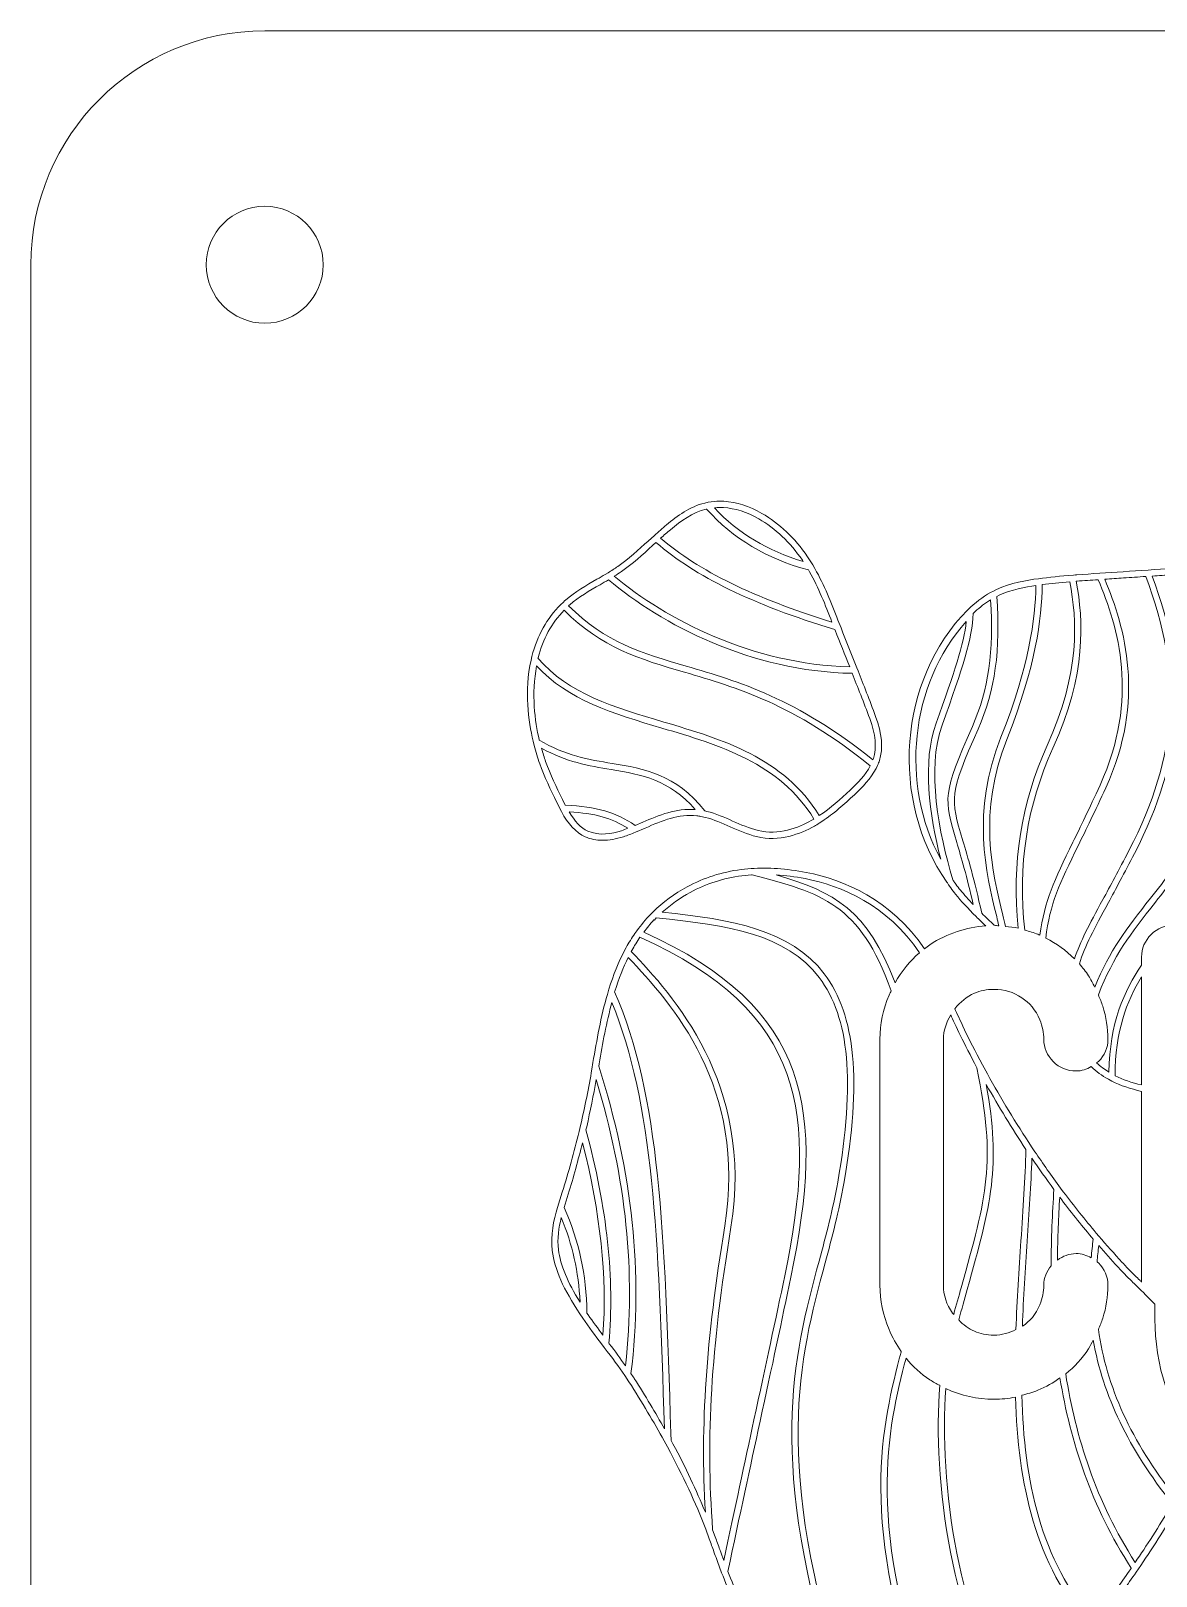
# Model space of a CAD drawing. Header units: inches. Extents: x -30 to 40, y -40 to 30.
# Drawn here: x -30 to 3.68, y -16.26 to 30 of the extents above; entities that cross this region are included whole.
import ezdxf

# ---------------------------------------------------------------- set-up
doc = ezdxf.new("R2010")
doc.units = ezdxf.units.IN
doc.header["$MEASUREMENT"] = 0
doc.layers.add('Top', color=7, linetype='Continuous')

# ---------------------------------------------------------------- blocks, each defined once
blk = doc.blocks.new('block 35')
at = {"layer": 'Top', "lineweight": 0}
blk.add_open_spline([(-30, -33), (-30, -36.866), (-26.866, -40), (-23, -40), (-23, -40), (32.999, -40), (32.999, -40), (36.866, -40), (40, -36.866), (40, -33), (40, -33), (40, 23), (40, 23), (40, 26.866), (36.866, 30), (32.999, 30), (32.999, 30), (-23, 30), (-23, 30), (-26.866, 30), (-30, 26.866), (-30, 23), (-30, 23), (-30, -33), (-30, -33)], degree=3, knots=[0, 0, 0, 0, 1, 1, 1, 2, 2, 2, 3, 3, 3, 4, 4, 4, 5, 5, 5, 6, 6, 6, 7, 7, 7, 8, 8, 8, 8], dxfattribs=at)
blk = doc.blocks.new('block 38')
at = {"layer": 'Top', "lineweight": 0}
blk.add_open_spline([(-21.25, 23), (-21.25, 22.034), (-22.033, 21.25), (-23, 21.25), (-23.967, 21.25), (-24.75, 22.034), (-24.75, 23), (-24.75, 23.966), (-23.967, 24.75), (-23, 24.75), (-22.033, 24.75), (-21.25, 23.966), (-21.25, 23)], degree=3, knots=[0, 0, 0, 0, 1, 1, 1, 2, 2, 2, 3, 3, 3, 4, 4, 4, 4], dxfattribs=at)
blk = doc.blocks.new('block 40')
at = {"layer": 'Top', "lineweight": 0}
for points, knots in [([(-14.123, 6.634), (-13.924, 6.251), (-13.689, 6.003), (-13.406, 5.875), (-13.253, 5.805), (-13.078, 5.771), (-12.889, 5.771), (-12.696, 5.771), (-12.486, 5.806), (-12.266, 5.878), (-12.147, 5.918), (-12.027, 5.964), (-11.909, 6.012), (-11.909, 6.012), (-11.615, 6.137), (-11.615, 6.137), (-11.102, 6.359), (-10.62, 6.567), (-10.069, 6.503), (-10.029, 6.499), (-9.989, 6.493), (-9.953, 6.486), (-9.953, 6.486), (-9.809, 6.454), (-9.809, 6.454), (-9.558, 6.391), (-9.312, 6.282), (-9.074, 6.177), (-8.82, 6.064), (-8.558, 5.948), (-8.28, 5.881), (-7.6, 5.715), (-6.966, 5.962), (-6.551, 6.196), (-6.502, 6.223), (-6.454, 6.253), (-6.405, 6.283), (-6.405, 6.283), (-6.327, 6.334), (-6.327, 6.334), (-5.972, 6.567), (-5.649, 6.857), (-5.354, 7.135), (-5.111, 7.364), (-4.862, 7.614), (-4.703, 7.921), (-4.703, 7.921), (-4.658, 8.012), (-4.658, 8.012), (-4.638, 8.06), (-4.619, 8.109), (-4.602, 8.16), (-4.488, 8.531), (-4.526, 8.963), (-4.717, 9.48), (-4.892, 9.954), (-5.087, 10.444), (-5.243, 10.839), (-5.243, 10.839), (-5.28, 10.933), (-5.28, 10.933), (-5.439, 11.331), (-5.597, 11.728), (-5.753, 12.126), (-5.753, 12.126), (-5.844, 12.357), (-5.844, 12.357), (-6.044, 12.875), (-6.252, 13.411), (-6.534, 13.903), (-6.534, 13.903), (-6.599, 14.019), (-6.599, 14.019), (-6.649, 14.1), (-6.7, 14.181), (-6.754, 14.259), (-7.139, 14.823), (-7.599, 15.26), (-8.119, 15.556), (-8.5, 15.774), (-8.885, 15.896), (-9.257, 15.918), (-9.295, 15.921), (-9.333, 15.922), (-9.371, 15.922), (-9.373, 15.923), (-9.376, 15.923), (-9.378, 15.923), (-9.496, 15.923), (-9.611, 15.912), (-9.725, 15.891), (-9.725, 15.891), (-9.832, 15.867), (-9.832, 15.867), (-10.279, 15.756), (-10.647, 15.488), (-10.978, 15.214), (-11.101, 15.112), (-11.221, 15.007), (-11.34, 14.899), (-11.34, 14.899), (-11.524, 14.73), (-11.524, 14.73), (-11.812, 14.467), (-12.11, 14.194), (-12.434, 13.969), (-12.528, 13.903), (-12.626, 13.842), (-12.724, 13.782), (-12.724, 13.782), (-12.808, 13.731), (-12.808, 13.731), (-12.891, 13.682), (-12.975, 13.633), (-13.06, 13.584), (-13.379, 13.4), (-13.709, 13.21), (-13.998, 12.962), (-14.023, 12.939), (-14.047, 12.917), (-14.072, 12.894), (-14.072, 12.894), (-14.14, 12.829), (-14.14, 12.829), (-14.556, 12.423), (-14.845, 11.901), (-15.004, 11.277), (-15.004, 11.277), (-15.03, 11.164), (-15.03, 11.164), (-15.235, 10.239), (-15.111, 9.336), (-14.97, 8.741), (-14.97, 8.741), (-14.938, 8.609), (-14.938, 8.609), (-14.938, 8.609), (-14.937, 8.608), (-14.937, 8.608), (-14.889, 8.421), (-14.834, 8.238), (-14.771, 8.063), (-14.631, 7.67), (-14.442, 7.281), (-14.258, 6.906), (-14.258, 6.906), (-14.123, 6.634), (-14.123, 6.634)], [0, 0, 0, 0, 1, 1, 1, 2, 2, 2, 3, 3, 3, 4, 4, 4, 5, 5, 5, 6, 6, 6, 7, 7, 7, 8, 8, 8, 9, 9, 9, 10, 10, 10, 11, 11, 11, 12, 12, 12, 13, 13, 13, 14, 14, 14, 15, 15, 15, 16, 16, 16, 17, 17, 17, 18, 18, 18, 19, 19, 19, 20, 20, 20, 21, 21, 21, 22, 22, 22, 23, 23, 23, 24, 24, 24, 25, 25, 25, 26, 26, 26, 27, 27, 27, 28, 28, 28, 29, 29, 29, 30, 30, 30, 31, 31, 31, 32, 32, 32, 33, 33, 33, 34, 34, 34, 35, 35, 35, 36, 36, 36, 37, 37, 37, 38, 38, 38, 39, 39, 39, 40, 40, 40, 41, 41, 41, 42, 42, 42, 43, 43, 43, 44, 44, 44, 45, 45, 45, 46, 46, 46, 47, 47, 47, 48, 48, 48, 49, 49, 49, 49]), ([(-9.269, 15.731), (-8.924, 15.71), (-8.569, 15.596), (-8.212, 15.393), (-7.717, 15.111), (-7.279, 14.693), (-6.909, 14.152), (-6.9, 14.14), (-6.893, 14.128), (-6.885, 14.116), (-7.943, 14.429), (-8.835, 14.966), (-9.54, 15.72), (-9.486, 15.725), (-9.434, 15.734), (-9.379, 15.734), (-9.344, 15.739), (-9.307, 15.733), (-9.269, 15.731)], [0, 0, 0, 0, 1, 1, 1, 2, 2, 2, 3, 3, 3, 4, 4, 4, 5, 5, 5, 6, 6, 6, 6]), ([(-10.859, 15.069), (-10.545, 15.329), (-10.198, 15.583), (-9.789, 15.684), (-9.789, 15.684), (-9.775, 15.687), (-9.775, 15.687), (-8.986, 14.802), (-7.962, 14.189), (-6.729, 13.866), (-6.729, 13.866), (-6.697, 13.81), (-6.697, 13.81), (-6.425, 13.334), (-6.221, 12.81), (-6.025, 12.303), (-8.378, 13.033), (-10.016, 13.835), (-11.151, 14.814), (-11.054, 14.901), (-10.959, 14.987), (-10.859, 15.069)], [0, 0, 0, 0, 1, 1, 1, 2, 2, 2, 3, 3, 3, 4, 4, 4, 5, 5, 5, 6, 6, 6, 7, 7, 7, 7]), ([(-12.326, 13.814), (-11.992, 14.046), (-11.689, 14.324), (-11.397, 14.592), (-11.397, 14.592), (-11.292, 14.688), (-11.292, 14.688), (-10.113, 13.663), (-8.408, 12.831), (-5.936, 12.077), (-5.936, 12.077), (-5.928, 12.058), (-5.928, 12.058), (-5.785, 11.692), (-5.64, 11.328), (-5.494, 10.963), (-8.396, 11.035), (-11.006, 12.386), (-12.54, 13.677), (-12.468, 13.722), (-12.396, 13.766), (-12.326, 13.814)], [0, 0, 0, 0, 1, 1, 1, 2, 2, 2, 3, 3, 3, 4, 4, 4, 5, 5, 5, 6, 6, 6, 7, 7, 7, 7]), ([(-12.965, 13.421), (-12.88, 13.47), (-12.796, 13.519), (-12.711, 13.57), (-12.711, 13.57), (-12.709, 13.571), (-12.709, 13.571), (-11.144, 12.235), (-8.43, 10.819), (-5.418, 10.77), (-5.418, 10.77), (-5.418, 10.77), (-5.418, 10.77), (-5.262, 10.376), (-5.067, 9.886), (-4.894, 9.415), (-4.717, 8.938), (-4.681, 8.546), (-4.782, 8.216), (-4.786, 8.202), (-4.792, 8.19), (-4.797, 8.176), (-7.075, 10.012), (-8.833, 10.53), (-10.384, 10.983), (-11.692, 11.365), (-12.825, 11.7), (-13.906, 12.791), (-13.895, 12.801), (-13.885, 12.81), (-13.874, 12.82), (-13.6, 13.055), (-13.277, 13.242), (-12.965, 13.421)], [0, 0, 0, 0, 1, 1, 1, 2, 2, 2, 3, 3, 3, 4, 4, 4, 5, 5, 5, 6, 6, 6, 7, 7, 7, 8, 8, 8, 9, 9, 9, 10, 10, 10, 11, 11, 11, 11]), ([(-14.038, 12.656), (-12.923, 11.533), (-11.768, 11.191), (-10.437, 10.802), (-8.893, 10.352), (-7.144, 9.838), (-4.876, 7.999), (-5.021, 7.722), (-5.255, 7.488), (-5.483, 7.272), (-5.765, 7.007), (-6.072, 6.733), (-6.404, 6.511), (-7.478, 8.245), (-9.297, 8.79), (-11.06, 9.311), (-12.532, 9.745), (-13.92, 10.158), (-14.823, 11.222), (-14.823, 11.222), (-14.821, 11.232), (-14.821, 11.232), (-14.676, 11.804), (-14.409, 12.28), (-14.038, 12.656)], [0, 0, 0, 0, 1, 1, 1, 2, 2, 2, 3, 3, 3, 4, 4, 4, 5, 5, 5, 6, 6, 6, 7, 7, 7, 8, 8, 8, 8]), ([(-14.864, 10.994), (-13.927, 9.97), (-12.561, 9.558), (-11.114, 9.13), (-9.383, 8.619), (-7.598, 8.085), (-6.562, 6.408), (-6.589, 6.392), (-6.616, 6.375), (-6.643, 6.36), (-7.029, 6.142), (-7.615, 5.914), (-8.236, 6.064), (-8.497, 6.127), (-8.751, 6.24), (-8.997, 6.348), (-9.243, 6.457), (-9.496, 6.569), (-9.766, 6.637), (-9.766, 6.637), (-9.833, 6.652), (-9.833, 6.652), (-10.707, 7.755), (-11.628, 7.91), (-12.604, 8.072), (-13.296, 8.186), (-14.012, 8.308), (-14.783, 8.77), (-14.783, 8.77), (-14.786, 8.784), (-14.786, 8.784), (-14.916, 9.332), (-15.024, 10.15), (-14.864, 10.994)], [0, 0, 0, 0, 1, 1, 1, 2, 2, 2, 3, 3, 3, 4, 4, 4, 5, 5, 5, 6, 6, 6, 7, 7, 7, 8, 8, 8, 9, 9, 9, 10, 10, 10, 11, 11, 11, 11]), ([(-14.716, 8.524), (-13.979, 8.122), (-13.295, 7.995), (-12.634, 7.886), (-11.708, 7.733), (-10.901, 7.589), (-10.115, 6.691), (-10.69, 6.738), (-11.198, 6.522), (-11.689, 6.31), (-11.689, 6.31), (-11.912, 6.216), (-11.912, 6.216), (-12.504, 6.619), (-13.053, 6.778), (-14.007, 6.822), (-14.007, 6.822), (-14.09, 6.989), (-14.09, 6.989), (-14.27, 7.359), (-14.458, 7.742), (-14.594, 8.127), (-14.639, 8.254), (-14.678, 8.389), (-14.716, 8.524)], [0, 0, 0, 0, 1, 1, 1, 2, 2, 2, 3, 3, 3, 4, 4, 4, 5, 5, 5, 6, 6, 6, 7, 7, 7, 8, 8, 8, 8]), ([(-12.325, 6.057), (-12.596, 5.968), (-12.991, 5.893), (-13.328, 6.047), (-13.544, 6.144), (-13.727, 6.344), (-13.891, 6.624), (-13.118, 6.577), (-12.623, 6.438), (-12.133, 6.13), (-12.197, 6.105), (-12.26, 6.079), (-12.325, 6.057)], [0, 0, 0, 0, 1, 1, 1, 2, 2, 2, 3, 3, 3, 4, 4, 4, 4])]:
    blk.add_open_spline(points, degree=3, knots=knots, dxfattribs=at)
blk = doc.blocks.new('block 42')
at = {"layer": 'Top', "lineweight": 0}
for points, knots in [([(25.027, -3.083), (25.027, -3.083), (24.999, -2.953), (24.999, -2.953), (24.894, -2.559), (24.742, -2.185), (24.582, -1.789), (24.536, -1.674), (24.488, -1.556), (24.441, -1.436), (24.389, -1.304), (24.337, -1.171), (24.286, -1.039), (24.286, -1.039), (24.041, -0.397), (24.041, -0.397), (23.79, 0.261), (23.53, 0.941), (23.246, 1.601), (23.246, 1.601), (23.2, 1.707), (23.2, 1.707), (23.03, 2.097), (22.826, 2.546), (22.562, 2.95), (22.562, 2.95), (22.469, 3.074), (22.469, 3.074), (22.469, 3.074), (22.476, 3.079), (22.476, 3.079), (22.476, 3.079), (22.421, 3.153), (22.421, 3.153), (22.323, 3.285), (22.227, 3.399), (22.129, 3.5), (21.524, 4.125), (20.65, 4.522), (19.455, 4.713), (19.455, 4.713), (19.29, 4.738), (19.29, 4.738), (19.163, 4.756), (19.037, 4.772), (18.911, 4.785), (18.664, 4.81), (18.411, 4.828), (18.158, 4.837), (18.158, 4.837), (17.967, 4.844), (17.967, 4.844), (17.479, 4.853), (16.999, 4.83), (16.545, 4.772), (16.545, 4.772), (16.378, 4.748), (16.378, 4.748), (15.647, 4.639), (14.97, 4.434), (14.37, 4.14), (14.37, 4.14), (14.207, 4.06), (14.207, 4.06), (13.726, 3.808), (13.262, 3.475), (12.828, 3.072), (12.828, 3.072), (12.751, 3.001), (12.751, 3.001), (12.496, 2.758), (12.247, 2.486), (12.012, 2.192), (12.012, 2.192), (11.951, 2.115), (11.951, 2.115), (11.816, 1.943), (11.685, 1.762), (11.56, 1.579), (11.289, 1.177), (11.064, 0.744), (10.88, 0.373), (10.88, 0.373), (10.764, 0.135), (10.764, 0.135), (10.713, 0.351), (10.656, 0.566), (10.57, 0.781), (10.481, 0.988), (10.374, 1.18), (10.256, 1.364), (10.361, 1.535), (10.465, 1.706), (10.568, 1.877), (10.568, 1.877), (10.822, 2.297), (10.822, 2.297), (11.921, 4.112), (13.428, 6.597), (12.27, 8.75), (11.563, 10.067), (9.903, 11.178), (8.57, 12.07), (8.269, 12.271), (7.983, 12.463), (7.723, 12.646), (7.114, 13.074), (6.443, 13.506), (5.675, 13.766), (5.124, 13.941), (4.631, 13.94), (4.182, 13.913), (3.685, 13.874), (3.188, 13.843), (2.69, 13.811), (2.225, 13.782), (1.761, 13.753), (1.285, 13.715), (1.285, 13.715), (1.271, 13.712), (1.271, 13.712), (1.271, 13.712), (1.27, 13.715), (1.27, 13.715), (1.27, 13.715), (1.203, 13.71), (1.203, 13.71), (0.815, 13.678), (0.472, 13.643), (0.155, 13.602), (-0.202, 13.555), (-0.666, 13.475), (-1.1, 13.274), (-1.1, 13.274), (-1.193, 13.232), (-1.193, 13.232), (-1.434, 13.11), (-1.657, 12.953), (-1.875, 12.75), (-1.875, 12.75), (-1.965, 12.663), (-1.965, 12.663), (-4.034, 10.588), (-4.3, 6.958), (-2.585, 4.519), (-2.584, 4.518), (-2.584, 4.517), (-2.583, 4.515), (-2.583, 4.515), (-2.582, 4.516), (-2.582, 4.516), (-2.565, 4.492), (-2.555, 4.464), (-2.538, 4.44), (-2.538, 4.44), (-2.469, 4.348), (-2.469, 4.348), (-2.42, 4.282), (-2.37, 4.213), (-2.323, 4.159), (-2.158, 3.951), (-1.964, 3.737), (-1.711, 3.488), (-1.615, 3.394), (-1.518, 3.302), (-1.421, 3.209), (-2.003, 3.167), (-2.562, 2.986), (-3.095, 2.646), (-3.151, 2.608), (-3.199, 2.563), (-3.252, 2.522), (-4.254, 3.997), (-5.68, 4.59), (-6.792, 4.811), (-7.395, 4.922), (-7.937, 4.958), (-8.447, 4.924), (-8.447, 4.924), (-8.743, 4.895), (-8.743, 4.895), (-9.323, 4.821), (-9.851, 4.651), (-10.358, 4.375), (-10.736, 4.171), (-11.076, 3.922), (-11.379, 3.628), (-11.379, 3.628), (-11.411, 3.587), (-11.411, 3.587), (-11.411, 3.587), (-11.418, 3.588), (-11.418, 3.588), (-11.418, 3.588), (-11.453, 3.553), (-11.453, 3.553), (-11.601, 3.4), (-11.739, 3.236), (-11.865, 3.063), (-11.865, 3.063), (-11.922, 2.983), (-11.922, 2.983), (-12.015, 2.847), (-12.103, 2.706), (-12.181, 2.563), (-12.181, 2.563), (-12.229, 2.475), (-12.229, 2.475), (-12.413, 2.128), (-12.568, 1.747), (-12.702, 1.31), (-12.702, 1.31), (-12.746, 1.159), (-12.746, 1.159), (-12.938, 0.496), (-13.065, -0.215), (-13.178, -0.885), (-13.178, -0.885), (-13.21, -1.083), (-13.21, -1.083), (-13.303, -1.635), (-13.418, -2.2), (-13.549, -2.763), (-13.549, -2.763), (-13.592, -2.947), (-13.592, -2.947), (-13.739, -3.558), (-13.91, -4.169), (-14.098, -4.764), (-14.098, -4.764), (-14.239, -5.219), (-14.239, -5.219), (-14.351, -5.602), (-14.457, -6.054), (-14.397, -6.511), (-14.322, -7.072), (-14.059, -7.673), (-13.569, -8.404), (-13.569, -8.404), (-13.478, -8.539), (-13.478, -8.539), (-13.296, -8.804), (-13.104, -9.062), (-12.922, -9.301), (-12.922, -9.301), (-12.838, -9.412), (-12.838, -9.412), (-12.6, -9.727), (-12.403, -9.988), (-12.226, -10.249), (-12.226, -10.249), (-12.102, -10.437), (-12.102, -10.437), (-11.704, -11.063), (-11.359, -11.642), (-11.049, -12.204), (-11.049, -12.204), (-10.947, -12.39), (-10.947, -12.39), (-10.478, -13.258), (-10.104, -14.062), (-9.804, -14.849), (-9.804, -14.849), (-9.695, -15.145), (-9.695, -15.145), (-9.648, -15.272), (-9.602, -15.399), (-9.557, -15.527), (-9.501, -15.681), (-9.446, -15.835), (-9.388, -15.99), (-9.388, -15.99), (-9.326, -16.154), (-9.326, -16.154), (-9.11, -16.719), (-8.83, -17.374), (-8.388, -17.947), (-7.812, -18.691), (-6.888, -19.371), (-5.784, -19.86), (-5.784, -19.86), (-5.667, -19.911), (-5.667, -19.911), (-4.832, -20.267), (-3.941, -20.494), (-3.091, -20.568), (-3.091, -20.568), (-2.984, -20.576), (-2.984, -20.576), (-2.815, -20.588), (-2.649, -20.594), (-2.487, -20.594), (-1.75, -20.594), (-1.084, -20.47), (-0.501, -20.221), (-0.501, -20.221), (-0.404, -20.179), (-0.404, -20.179), (-0.218, -20.094), (-0.042, -19.997), (0.117, -19.89), (0.834, -19.408), (1.343, -18.686), (1.843, -17.926), (1.843, -17.926), (1.915, -17.816), (1.915, -17.816), (2.131, -17.487), (2.384, -17.128), (2.653, -16.747), (2.775, -16.574), (2.9, -16.396), (3.027, -16.214), (3.027, -16.214), (3.082, -16.134), (3.082, -16.134), (3.435, -15.625), (3.889, -14.949), (4.28, -14.242), (4.28, -14.242), (4.331, -14.15), (4.331, -14.15), (4.46, -13.909), (4.57, -13.692), (4.666, -13.484), (4.844, -13.096), (4.986, -12.717), (5.088, -12.358), (5.088, -12.358), (5.103, -12.303), (5.103, -12.303), (5.103, -12.303), (5.092, -12.293), (5.092, -12.293), (5.092, -12.293), (5.11, -12.276), (5.11, -12.276), (5.11, -12.276), (5.117, -12.25), (5.117, -12.25), (5.327, -11.453), (5.332, -10.744), (5.155, -10.089), (5.158, -10.061), (5.161, -10.034), (5.161, -10.006), (5.161, -10.004), (5.161, -10.002), (5.161, -10), (5.161, -9.999), (5.161, -9.998), (5.161, -9.996), (5.161, -9.996), (5.161, -9.947), (5.161, -9.947), (5.161, -9.947), (5.161, -5.647), (5.161, -5.647), (5.161, -5.647), (5.161, -5.17), (5.161, -5.17), (5.161, -5.066), (5.194, -4.983), (5.259, -4.918), (5.323, -4.853), (5.407, -4.821), (5.51, -4.821), (5.51, -4.821), (6.79, -4.821), (6.79, -4.821), (6.916, -4.821), (7.031, -4.855), (7.148, -4.885), (7.13, -4.928), (7.104, -4.97), (7.088, -5.013), (6.662, -6.154), (6.906, -7.4), (7.234, -8.577), (7.499, -9.525), (7.83, -10.511), (8.465, -11.294), (8.882, -11.811), (9.445, -12.252), (10.139, -12.607), (10.139, -12.607), (10.235, -12.654), (10.235, -12.654), (10.656, -12.862), (11.133, -13.044), (11.653, -13.196), (11.653, -13.196), (11.749, -13.224), (11.749, -13.224), (11.874, -13.259), (11.999, -13.293), (12.123, -13.324), (12.123, -13.324), (12.631, -13.452), (12.631, -13.452), (13.025, -13.552), (13.423, -13.652), (13.822, -13.749), (13.822, -13.749), (13.914, -13.772), (13.914, -13.772), (14.59, -13.936), (15.183, -14.068), (15.729, -14.173), (15.729, -14.173), (15.824, -14.192), (15.824, -14.192), (16.376, -14.297), (16.863, -14.374), (17.313, -14.425), (17.497, -14.447), (17.69, -14.462), (17.887, -14.471), (17.887, -14.471), (17.98, -14.474), (17.98, -14.474), (18.057, -14.476), (18.137, -14.478), (18.22, -14.478), (19.071, -14.478), (20.201, -14.333), (21.166, -13.716), (21.166, -13.716), (21.256, -13.654), (21.256, -13.654), (21.476, -13.505), (21.666, -13.348), (21.835, -13.174), (22.407, -12.589), (22.745, -11.856), (23.001, -11.215), (23.087, -10.999), (23.167, -10.782), (23.246, -10.566), (23.246, -10.566), (23.266, -10.513), (23.266, -10.513), (23.514, -9.837), (23.76, -9.16), (24.001, -8.481), (24.001, -8.481), (24.031, -8.394), (24.031, -8.394), (24.232, -7.825), (24.394, -7.35), (24.54, -6.9), (24.764, -6.211), (25.01, -5.408), (25.101, -4.585), (25.101, -4.585), (25.111, -4.492), (25.111, -4.492), (25.121, -4.388), (25.131, -4.285), (25.136, -4.181), (25.136, -4.181), (25.138, -4.051), (25.138, -4.051), (25.121, -3.69), (25.085, -3.383), (25.027, -3.083)], [0, 0, 0, 0, 1, 1, 1, 2, 2, 2, 3, 3, 3, 4, 4, 4, 5, 5, 5, 6, 6, 6, 7, 7, 7, 8, 8, 8, 9, 9, 9, 10, 10, 10, 11, 11, 11, 12, 12, 12, 13, 13, 13, 14, 14, 14, 15, 15, 15, 16, 16, 16, 17, 17, 17, 18, 18, 18, 19, 19, 19, 20, 20, 20, 21, 21, 21, 22, 22, 22, 23, 23, 23, 24, 24, 24, 25, 25, 25, 26, 26, 26, 27, 27, 27, 28, 28, 28, 29, 29, 29, 30, 30, 30, 31, 31, 31, 32, 32, 32, 33, 33, 33, 34, 34, 34, 35, 35, 35, 36, 36, 36, 37, 37, 37, 38, 38, 38, 39, 39, 39, 40, 40, 40, 41, 41, 41, 42, 42, 42, 43, 43, 43, 44, 44, 44, 45, 45, 45, 46, 46, 46, 47, 47, 47, 48, 48, 48, 49, 49, 49, 50, 50, 50, 51, 51, 51, 52, 52, 52, 53, 53, 53, 54, 54, 54, 55, 55, 55, 56, 56, 56, 57, 57, 57, 58, 58, 58, 59, 59, 59, 60, 60, 60, 61, 61, 61, 62, 62, 62, 63, 63, 63, 64, 64, 64, 65, 65, 65, 66, 66, 66, 67, 67, 67, 68, 68, 68, 69, 69, 69, 70, 70, 70, 71, 71, 71, 72, 72, 72, 73, 73, 73, 74, 74, 74, 75, 75, 75, 76, 76, 76, 77, 77, 77, 78, 78, 78, 79, 79, 79, 80, 80, 80, 81, 81, 81, 82, 82, 82, 83, 83, 83, 84, 84, 84, 85, 85, 85, 86, 86, 86, 87, 87, 87, 88, 88, 88, 89, 89, 89, 90, 90, 90, 91, 91, 91, 92, 92, 92, 93, 93, 93, 94, 94, 94, 95, 95, 95, 96, 96, 96, 97, 97, 97, 98, 98, 98, 99, 99, 99, 100, 100, 100, 101, 101, 101, 102, 102, 102, 103, 103, 103, 104, 104, 104, 105, 105, 105, 106, 106, 106, 107, 107, 107, 108, 108, 108, 109, 109, 109, 110, 110, 110, 111, 111, 111, 112, 112, 112, 113, 113, 113, 114, 114, 114, 115, 115, 115, 116, 116, 116, 117, 117, 117, 118, 118, 118, 119, 119, 119, 120, 120, 120, 121, 121, 121, 122, 122, 122, 123, 123, 123, 124, 124, 124, 125, 125, 125, 126, 126, 126, 127, 127, 127, 128, 128, 128, 129, 129, 129, 130, 130, 130, 131, 131, 131, 132, 132, 132, 133, 133, 133, 134, 134, 134, 135, 135, 135, 136, 136, 136, 137, 137, 137, 138, 138, 138, 139, 139, 139, 140, 140, 140, 141, 141, 141, 142, 142, 142, 143, 143, 143, 144, 144, 144, 145, 145, 145, 146, 146, 146, 147, 147, 147, 148, 148, 148, 149, 149, 149, 150, 150, 150, 151, 151, 151, 152, 152, 152, 153, 153, 153, 154, 154, 154, 155, 155, 155, 155]), ([(-0.91, 3.53), (-1.227, 4.824), (-1.662, 6.595), (-0.792, 8.788), (0.091, 11.012), (0.246, 12.381), (0.271, 13.426), (0.526, 13.458), (0.797, 13.486), (1.097, 13.512), (1.312, 12.369), (1.412, 10.789), (0.416, 8.604), (-0.364, 6.894), (-0.649, 5.06), (-0.449, 3.141), (-0.575, 3.169), (-0.704, 3.179), (-0.832, 3.192), (-0.859, 3.305), (-0.881, 3.41), (-0.91, 3.53)], [0, 0, 0, 0, 1, 1, 1, 2, 2, 2, 3, 3, 3, 4, 4, 4, 5, 5, 5, 6, 6, 6, 7, 7, 7, 7]), ([(1.942, 13.572), (2.546, 12.163), (3.184, 10.016), (2.001, 7.424), (1.679, 6.719), (1.406, 6.16), (1.186, 5.71), (0.625, 4.566), (0.337, 3.971), (0.2, 2.927), (0.18, 2.936), (0.162, 2.947), (0.142, 2.956), (0.012, 3.011), (-0.122, 3.042), (-0.254, 3.08), (-0.469, 4.994), (-0.19, 6.823), (0.588, 8.525), (1.599, 10.746), (1.503, 12.356), (1.287, 13.524), (1.287, 13.524), (1.311, 13.529), (1.311, 13.529), (1.521, 13.545), (1.731, 13.558), (1.942, 13.572)], [0, 0, 0, 0, 1, 1, 1, 2, 2, 2, 3, 3, 3, 4, 4, 4, 5, 5, 5, 6, 6, 6, 7, 7, 7, 8, 8, 8, 9, 9, 9, 9]), ([(2.702, 13.624), (2.925, 13.638), (3.147, 13.655), (3.369, 13.669), (4.485, 10.709), (4.34, 8.326), (2.866, 5.466), (2.559, 4.872), (2.306, 4.405), (2.083, 3.994), (1.672, 3.236), (1.407, 2.741), (1.232, 2.224), (0.984, 2.475), (0.698, 2.679), (0.376, 2.84), (0.503, 3.886), (0.779, 4.454), (1.354, 5.628), (1.575, 6.078), (1.849, 6.639), (2.173, 7.346), (3.37, 9.97), (2.75, 12.143), (2.139, 13.585), (2.327, 13.598), (2.514, 13.612), (2.702, 13.624)], [0, 0, 0, 0, 1, 1, 1, 2, 2, 2, 3, 3, 3, 4, 4, 4, 5, 5, 5, 6, 6, 6, 7, 7, 7, 8, 8, 8, 9, 9, 9, 9]), ([(5.058, 6.101), (4.427, 5.203), (3.917, 4.555), (3.509, 4.035), (2.776, 3.104), (2.299, 2.486), (1.842, 1.374), (1.783, 1.49), (1.724, 1.605), (1.654, 1.715), (1.57, 1.842), (1.478, 1.959), (1.38, 2.071), (1.55, 2.614), (1.819, 3.113), (2.249, 3.904), (2.461, 4.296), (2.725, 4.784), (3.033, 5.38), (4.506, 8.237), (4.662, 10.728), (3.563, 13.682), (3.757, 13.696), (3.952, 13.707), (4.146, 13.722), (6.469, 10.784), (6.744, 8.502), (5.058, 6.101)], [0, 0, 0, 0, 1, 1, 1, 2, 2, 2, 3, 3, 3, 4, 4, 4, 5, 5, 5, 6, 6, 6, 7, 7, 7, 8, 8, 8, 9, 9, 9, 9]), ([(5.616, 13.587), (5.655, 13.573), (5.691, 13.555), (5.73, 13.541), (6.052, 12.453), (6.485, 11.865), (6.869, 11.347), (7.303, 10.761), (7.678, 10.255), (7.835, 9.169), (8.038, 7.763), (7.171, 6.726), (5.269, 4.453), (5.051, 4.192), (4.818, 3.914), (4.572, 3.618), (4.465, 3.489), (4.346, 3.357), (4.225, 3.224), (4.225, 3.224), (4.212, 3.224), (4.212, 3.224), (3.94, 3.224), (3.714, 3.133), (3.533, 2.952), (3.339, 2.759), (3.243, 2.532), (3.243, 2.274), (3.243, 2.274), (3.243, 2.032), (3.243, 2.032), (2.716, 1.272), (2.289, 0.284), (2.266, -1.166), (2.132, -1.084), (2.01, -0.992), (1.897, -0.893), (1.915, -0.877), (1.937, -0.871), (1.955, -0.853), (2.142, -0.666), (2.236, -0.443), (2.236, -0.185), (2.236, 0.152), (2.184, 0.481), (2.081, 0.804), (2.044, 0.92), (1.996, 1.03), (1.949, 1.141), (2.42, 2.341), (2.9, 2.957), (3.656, 3.919), (4.067, 4.44), (4.578, 5.09), (5.212, 5.993), (6.934, 8.445), (6.683, 10.768), (4.375, 13.732), (4.757, 13.746), (5.169, 13.729), (5.616, 13.587)], [0, 0, 0, 0, 1, 1, 1, 2, 2, 2, 3, 3, 3, 4, 4, 4, 5, 5, 5, 6, 6, 6, 7, 7, 7, 8, 8, 8, 9, 9, 9, 10, 10, 10, 11, 11, 11, 12, 12, 12, 13, 13, 13, 14, 14, 14, 15, 15, 15, 16, 16, 16, 17, 17, 17, 18, 18, 18, 19, 19, 19, 20, 20, 20, 20]), ([(-2.317, 4.459), (-2.342, 4.492), (-2.365, 4.525), (-2.387, 4.553), (-2.396, 4.564), (-2.401, 4.578), (-2.409, 4.59), (-2.82, 5.983), (-3.206, 7.908), (-2.73, 9.215), (-2.098, 10.952), (-1.826, 11.813), (-1.8, 12.561), (-1.8, 12.561), (-1.746, 12.613), (-1.746, 12.613), (-1.593, 12.755), (-1.437, 12.866), (-1.276, 12.964), (-1.172, 11.452), (-1.337, 10.273), (-1.82, 9.178), (-2.717, 7.151), (-2.685, 7.042), (-2.287, 5.705), (-2.158, 5.269), (-1.985, 4.675), (-1.794, 3.845), (-1.937, 3.996), (-2.068, 4.14), (-2.178, 4.279), (-2.225, 4.332), (-2.272, 4.397), (-2.317, 4.459)], [0, 0, 0, 0, 1, 1, 1, 2, 2, 2, 3, 3, 3, 4, 4, 4, 5, 5, 5, 6, 6, 6, 7, 7, 7, 8, 8, 8, 9, 9, 9, 10, 10, 10, 11, 11, 11, 11]), ([(0.082, 13.398), (0.055, 12.374), (-0.104, 11.031), (-0.967, 8.857), (-1.859, 6.609), (-1.416, 4.803), (-1.093, 3.485), (-1.069, 3.388), (-1.052, 3.305), (-1.03, 3.212), (-1.076, 3.214), (-1.12, 3.226), (-1.167, 3.226), (-1.292, 3.346), (-1.418, 3.466), (-1.542, 3.586), (-1.761, 4.594), (-1.961, 5.268), (-2.107, 5.759), (-2.493, 7.061), (-2.517, 7.139), (-1.649, 9.102), (-1.141, 10.25), (-0.971, 11.48), (-1.092, 13.072), (-1.092, 13.072), (-1.022, 13.104), (-1.022, 13.104), (-0.645, 13.277), (-0.247, 13.351), (0.082, 13.398)], [0, 0, 0, 0, 1, 1, 1, 2, 2, 2, 3, 3, 3, 4, 4, 4, 5, 5, 5, 6, 6, 6, 7, 7, 7, 8, 8, 8, 9, 9, 9, 10, 10, 10, 10]), ([(-2.005, 12.319), (-2.077, 11.644), (-2.352, 10.804), (-2.907, 9.279), (-3.328, 8.124), (-3.104, 6.527), (-2.77, 5.201), (-3.988, 7.454), (-3.692, 10.443), (-2.005, 12.319)], [0, 0, 0, 0, 1, 1, 1, 2, 2, 2, 3, 3, 3, 3]), ([(-5.592, -19.738), (-5.592, -19.738), (-5.608, -19.731), (-5.608, -19.731), (-7.815, -12.822), (-7.008, -9.799), (-6.227, -6.876), (-6.024, -6.116), (-5.814, -5.331), (-5.668, -4.499), (-5.131, -1.456), (-5.317, 0.538), (-6.254, 1.774), (-7.254, 3.093), (-9.037, 3.405), (-11.102, 3.617), (-10.851, 3.84), (-10.576, 4.043), (-10.268, 4.21), (-9.782, 4.474), (-9.275, 4.637), (-8.722, 4.708), (-8.722, 4.708), (-8.431, 4.737), (-8.431, 4.737), (-8.426, 4.737), (-8.419, 4.736), (-8.414, 4.737), (-6.335, 4.192), (-5.187, 3.879), (-4.25, 1.269), (-4.271, 1.223), (-4.297, 1.181), (-4.316, 1.134), (-4.497, 0.707), (-4.588, 0.268), (-4.588, -0.185), (-4.588, -0.185), (-4.588, -7.551), (-4.588, -7.551), (-4.588, -8.003), (-4.497, -8.442), (-4.316, -8.869), (-4.218, -9.11), (-4.091, -9.327), (-3.949, -9.53), (-3.949, -9.53), (-3.956, -9.555), (-3.956, -9.555), (-4.499, -11.62), (-5.315, -14.737), (-3.089, -20.378), (-3.915, -20.305), (-4.781, -20.084), (-5.592, -19.738)], [0, 0, 0, 0, 1, 1, 1, 2, 2, 2, 3, 3, 3, 4, 4, 4, 5, 5, 5, 6, 6, 6, 7, 7, 7, 8, 8, 8, 9, 9, 9, 10, 10, 10, 11, 11, 11, 12, 12, 12, 13, 13, 13, 14, 14, 14, 15, 15, 15, 16, 16, 16, 17, 17, 17, 18, 18, 18, 18]), ([(-3.4, 2.406), (-3.697, 2.152), (-3.943, 1.852), (-4.134, 1.505), (-4.95, 3.668), (-5.96, 4.237), (-7.694, 4.735), (-7.419, 4.717), (-7.132, 4.682), (-6.828, 4.626), (-5.75, 4.412), (-4.368, 3.837), (-3.4, 2.406)], [0, 0, 0, 0, 1, 1, 1, 2, 2, 2, 3, 3, 3, 4, 4, 4, 4]), ([(-8.239, -17.831), (-8.66, -17.287), (-8.93, -16.66), (-9.14, -16.114), (-8.787, -14.45), (-8.466, -12.966), (-8.175, -11.622), (-7.823, -9.992), (-7.519, -8.585), (-7.254, -7.303), (-6.23, -2.367), (-6.634, 0.749), (-11.656, 3.02), (-11.56, 3.147), (-11.461, 3.271), (-11.352, 3.386), (-11.352, 3.386), (-11.334, 3.383), (-11.334, 3.383), (-11.334, 3.383), (-11.282, 3.448), (-11.282, 3.448), (-9.12, 3.232), (-7.387, 2.957), (-6.404, 1.66), (-5.5, 0.469), (-5.326, -1.478), (-5.853, -4.466), (-5.999, -5.291), (-6.198, -6.037), (-6.409, -6.827), (-7.191, -9.752), (-7.994, -12.782), (-5.837, -19.623), (-6.852, -19.152), (-7.705, -18.522), (-8.239, -17.831)], [0, 0, 0, 0, 1, 1, 1, 2, 2, 2, 3, 3, 3, 4, 4, 4, 5, 5, 5, 6, 6, 6, 7, 7, 7, 8, 8, 8, 9, 9, 9, 10, 10, 10, 11, 11, 11, 12, 12, 12, 12]), ([(-9.518, -15.08), (-9.518, -15.08), (-9.596, -14.869), (-9.596, -14.869), (-9.802, -12.048), (-9.648, -9.506), (-9.048, -5.806), (-8.351, -1.505), (-10.803, 1.145), (-12.032, 2.444), (-12.032, 2.444), (-12.016, 2.473), (-12.016, 2.473), (-11.942, 2.608), (-11.859, 2.741), (-11.772, 2.868), (-6.828, 0.646), (-6.431, -2.411), (-7.438, -7.265), (-7.703, -8.546), (-8.007, -9.953), (-8.359, -11.582), (-8.632, -12.846), (-8.933, -14.241), (-9.262, -15.787), (-9.301, -15.679), (-9.341, -15.571), (-9.379, -15.463), (-9.425, -15.335), (-9.472, -15.208), (-9.518, -15.08)], [0, 0, 0, 0, 1, 1, 1, 2, 2, 2, 3, 3, 3, 4, 4, 4, 5, 5, 5, 6, 6, 6, 7, 7, 7, 8, 8, 8, 9, 9, 9, 10, 10, 10, 10]), ([(-10.838, -12.199), (-10.838, -12.199), (-10.845, -11.988), (-10.845, -11.988), (-11.037, -5.91), (-11.167, -1.888), (-12.529, 1.23), (-12.529, 1.23), (-12.521, 1.255), (-12.521, 1.255), (-12.406, 1.631), (-12.272, 1.959), (-12.121, 2.263), (-10.819, 0.886), (-8.559, -1.615), (-9.233, -5.775), (-9.798, -9.254), (-9.965, -11.718), (-9.814, -14.344), (-10.085, -13.687), (-10.394, -13.017), (-10.782, -12.301), (-10.782, -12.301), (-10.838, -12.199), (-10.838, -12.199)], [0, 0, 0, 0, 1, 1, 1, 2, 2, 2, 3, 3, 3, 4, 4, 4, 5, 5, 5, 6, 6, 6, 7, 7, 7, 8, 8, 8, 8]), ([(3.243, -1.554), (2.951, -1.482), (2.68, -1.396), (2.449, -1.278), (2.45, 0.033), (2.794, 0.957), (3.243, 1.681), (3.243, 1.681), (3.243, -1.554), (3.243, -1.554)], [0, 0, 0, 0, 1, 1, 1, 2, 2, 2, 3, 3, 3, 3]), ([(-1.758, 1.192), (-1.59, 1.269), (-1.396, 1.308), (-1.176, 1.308), (-0.866, 1.308), (-0.588, 1.224), (-0.343, 1.056), (-0.11, 0.914), (0.071, 0.694), (0.2, 0.397), (0.278, 0.203), (0.317, 0.009), (0.317, -0.185), (0.317, -0.443), (0.41, -0.666), (0.598, -0.853), (0.785, -1.041), (1.014, -1.135), (1.286, -1.135), (1.452, -1.135), (1.597, -1.082), (1.734, -1.005), (1.889, -1.146), (2.055, -1.276), (2.248, -1.384), (2.248, -1.384), (2.351, -1.44), (2.351, -1.44), (2.61, -1.574), (2.914, -1.668), (3.243, -1.746), (3.243, -1.746), (3.243, -5.647), (3.243, -5.647), (3.243, -5.647), (3.243, -7.453), (3.243, -7.453), (3.226, -7.437), (3.203, -7.413), (3.187, -7.397), (3.093, -7.305), (3.007, -7.222), (2.932, -7.146), (2.932, -7.146), (2.91, -7.124), (2.91, -7.124), (2.84, -7.052), (2.755, -6.962), (2.665, -6.864), (2.426, -6.607), (2.19, -6.343), (1.965, -6.079), (1.965, -6.079), (1.886, -5.987), (1.886, -5.987), (1.554, -5.593), (1.222, -5.176), (0.901, -4.749), (0.901, -4.749), (0.819, -4.639), (0.819, -4.639), (0.546, -4.27), (0.288, -3.904), (0.051, -3.552), (0.051, -3.552), (-0.047, -3.405), (-0.047, -3.405), (-0.519, -2.696), (-0.965, -1.96), (-1.373, -1.219), (-1.373, -1.219), (-1.517, -0.955), (-1.517, -0.955), (-1.961, -0.129), (-2.235, 0.475), (-2.345, 0.728), (-2.186, 0.929), (-1.995, 1.09), (-1.758, 1.192)], [0, 0, 0, 0, 1, 1, 1, 2, 2, 2, 3, 3, 3, 4, 4, 4, 5, 5, 5, 6, 6, 6, 7, 7, 7, 8, 8, 8, 9, 9, 9, 10, 10, 10, 11, 11, 11, 12, 12, 12, 13, 13, 13, 14, 14, 14, 15, 15, 15, 16, 16, 16, 17, 17, 17, 18, 18, 18, 19, 19, 19, 20, 20, 20, 21, 21, 21, 22, 22, 22, 23, 23, 23, 24, 24, 24, 25, 25, 25, 26, 26, 26, 26]), ([(-11.942, -10.338), (-11.951, -10.323), (-11.961, -10.308), (-11.971, -10.293), (-11.971, -10.293), (-12.039, -10.191), (-12.039, -10.191), (-11.671, -7.198), (-11.986, -4.187), (-13.005, -0.99), (-13.005, -0.99), (-12.992, -0.916), (-12.992, -0.916), (-12.891, -0.313), (-12.772, 0.318), (-12.611, 0.917), (-11.366, -2.11), (-11.223, -6.025), (-11.037, -11.847), (-11.311, -11.363), (-11.604, -10.869), (-11.942, -10.338)], [0, 0, 0, 0, 1, 1, 1, 2, 2, 2, 3, 3, 3, 4, 4, 4, 5, 5, 5, 6, 6, 6, 7, 7, 7, 7]), ([(-2.688, -0.185), (-2.688, 0.074), (-2.606, 0.315), (-2.47, 0.544), (-2.338, 0.251), (-2.077, -0.309), (-1.686, -1.037), (-1.105, -3.867), (-1.391, -4.893), (-2.157, -7.624), (-2.227, -7.874), (-2.302, -8.142), (-2.381, -8.424), (-2.391, -8.409), (-2.406, -8.399), (-2.417, -8.384), (-2.598, -8.126), (-2.688, -7.848), (-2.688, -7.551), (-2.688, -7.551), (-2.688, -0.185), (-2.688, -0.185)], [0, 0, 0, 0, 1, 1, 1, 2, 2, 2, 3, 3, 3, 4, 4, 4, 5, 5, 5, 6, 6, 6, 7, 7, 7, 7]), ([(-12.7, -9.283), (-12.525, -7.377), (-12.755, -5.229), (-13.387, -2.896), (-13.387, -2.896), (-13.365, -2.805), (-13.365, -2.805), (-13.255, -2.332), (-13.165, -1.861), (-13.082, -1.394), (-12.181, -4.361), (-11.893, -7.17), (-12.206, -9.958), (-12.355, -9.747), (-12.508, -9.537), (-12.688, -9.298), (-12.688, -9.298), (-12.7, -9.283), (-12.7, -9.283)], [0, 0, 0, 0, 1, 1, 1, 2, 2, 2, 3, 3, 3, 4, 4, 4, 5, 5, 5, 6, 6, 6, 6]), ([(-1.176, -9.043), (-1.396, -9.043), (-1.59, -9.004), (-1.758, -8.927), (-1.942, -8.848), (-2.094, -8.728), (-2.23, -8.589), (-2.141, -8.266), (-2.055, -7.957), (-1.976, -7.675), (-1.254, -5.099), (-0.963, -4.005), (-1.404, -1.542), (-1.033, -2.2), (-0.638, -2.854), (-0.218, -3.487), (-0.241, -4.356), (-0.302, -5.259), (-0.367, -6.217), (-0.426, -7.085), (-0.486, -7.979), (-0.518, -8.876), (-0.72, -8.977), (-0.935, -9.043), (-1.176, -9.043)], [0, 0, 0, 0, 1, 1, 1, 2, 2, 2, 3, 3, 3, 4, 4, 4, 5, 5, 5, 6, 6, 6, 7, 7, 7, 8, 8, 8, 8]), ([(-13.323, -8.432), (-13.323, -8.432), (-13.358, -8.381), (-13.358, -8.381), (-13.375, -7.214), (-13.587, -6.235), (-14.042, -5.221), (-14.042, -5.221), (-13.918, -4.821), (-13.918, -4.821), (-13.759, -4.318), (-13.621, -3.8), (-13.49, -3.282), (-12.955, -5.373), (-12.749, -7.307), (-12.878, -9.043), (-13.026, -8.845), (-13.178, -8.643), (-13.323, -8.432)], [0, 0, 0, 0, 1, 1, 1, 2, 2, 2, 3, 3, 3, 4, 4, 4, 5, 5, 5, 6, 6, 6, 6]), ([(-0.18, -6.23), (-0.121, -5.363), (-0.069, -4.543), (-0.041, -3.749), (0.167, -4.053), (0.387, -4.366), (0.62, -4.683), (0.572, -5.378), (0.537, -6.149), (0.539, -6.967), (0.4, -7.137), (0.317, -7.328), (0.317, -7.551), (0.317, -7.744), (0.278, -7.938), (0.2, -8.132), (0.074, -8.422), (-0.102, -8.634), (-0.326, -8.777), (-0.293, -7.918), (-0.236, -7.062), (-0.18, -6.23)], [0, 0, 0, 0, 1, 1, 1, 2, 2, 2, 3, 3, 3, 4, 4, 4, 5, 5, 5, 6, 6, 6, 7, 7, 7, 7]), ([(1.286, -6.601), (1.071, -6.601), (0.89, -6.677), (0.727, -6.794), (0.73, -6.128), (0.756, -5.497), (0.793, -4.914), (1.103, -5.326), (1.422, -5.729), (1.743, -6.108), (1.743, -6.108), (1.797, -6.172), (1.797, -6.172), (1.767, -6.36), (1.754, -6.545), (1.734, -6.731), (1.598, -6.654), (1.452, -6.601), (1.286, -6.601)], [0, 0, 0, 0, 1, 1, 1, 2, 2, 2, 3, 3, 3, 4, 4, 4, 5, 5, 5, 6, 6, 6, 6]), ([(-14.21, -6.486), (-14.254, -6.157), (-14.201, -5.825), (-14.126, -5.522), (-13.789, -6.335), (-13.61, -7.143), (-13.565, -8.055), (-13.935, -7.461), (-14.148, -6.953), (-14.21, -6.486)], [0, 0, 0, 0, 1, 1, 1, 2, 2, 2, 3, 3, 3, 3]), ([(4.494, -13.406), (4.424, -13.558), (4.337, -13.725), (4.249, -13.893), (2.938, -12.22), (2.186, -10.578), (1.95, -8.872), (1.997, -8.762), (2.044, -8.654), (2.081, -8.539), (2.184, -8.216), (2.236, -7.887), (2.236, -7.551), (2.236, -7.292), (2.142, -7.069), (1.955, -6.882), (1.941, -6.868), (1.924, -6.864), (1.91, -6.851), (1.925, -6.689), (1.941, -6.526), (1.965, -6.361), (2.149, -6.573), (2.335, -6.785), (2.527, -6.992), (2.618, -7.09), (2.703, -7.182), (2.775, -7.256), (2.775, -7.256), (2.796, -7.277), (2.796, -7.277), (2.796, -7.277), (2.796, -7.277), (2.796, -7.277), (2.874, -7.355), (2.96, -7.439), (3.056, -7.532), (3.205, -7.678), (3.375, -7.843), (3.574, -8.049), (3.574, -8.049), (3.641, -8.119), (3.641, -8.119), (3.612, -9.298), (3.737, -10.823), (4.899, -12.27), (4.897, -12.279), (4.887, -12.288), (4.887, -12.297), (4.887, -12.314), (4.89, -12.33), (4.895, -12.345), (4.797, -12.684), (4.663, -13.04), (4.494, -13.406)], [0, 0, 0, 0, 1, 1, 1, 2, 2, 2, 3, 3, 3, 4, 4, 4, 5, 5, 5, 6, 6, 6, 7, 7, 7, 8, 8, 8, 9, 9, 9, 10, 10, 10, 11, 11, 11, 12, 12, 12, 13, 13, 13, 14, 14, 14, 15, 15, 15, 16, 16, 16, 17, 17, 17, 18, 18, 18, 18]), ([(3.052, -15.845), (1.88, -14.033), (1.268, -12.079), (0.972, -10.203), (1.233, -9.993), (1.462, -9.743), (1.654, -9.45), (1.707, -9.366), (1.75, -9.277), (1.797, -9.19), (2.084, -10.848), (2.861, -12.449), (4.154, -14.08), (4.154, -14.08), (4.115, -14.15), (4.115, -14.15), (3.772, -14.773), (3.381, -15.364), (3.052, -15.845)], [0, 0, 0, 0, 1, 1, 1, 2, 2, 2, 3, 3, 3, 4, 4, 4, 5, 5, 5, 6, 6, 6, 6]), ([(-2.883, -20.39), (-5.082, -14.868), (-4.346, -11.784), (-3.807, -9.732), (-3.606, -9.979), (-3.369, -10.196), (-3.095, -10.381), (-2.997, -10.443), (-2.897, -10.492), (-2.798, -10.545), (-3.018, -13.305), (-2.439, -17.926), (-0.647, -20.073), (-1.285, -20.33), (-2.057, -20.438), (-2.883, -20.39)], [0, 0, 0, 0, 1, 1, 1, 2, 2, 2, 3, 3, 3, 4, 4, 4, 5, 5, 5, 5]), ([(2.872, -16.107), (2.746, -16.288), (2.621, -16.466), (2.499, -16.638), (2.257, -16.982), (2.031, -17.304), (1.83, -17.607), (0.221, -15.806), (-0.271, -13.381), (-0.344, -10.843), (-0.181, -10.801), (-0.018, -10.759), (0.142, -10.691), (0.383, -10.593), (0.598, -10.465), (0.801, -10.322), (1.109, -12.216), (1.738, -14.187), (2.936, -16.014), (2.933, -16.018), (2.93, -16.023), (2.928, -16.027), (2.928, -16.027), (2.872, -16.107), (2.872, -16.107)], [0, 0, 0, 0, 1, 1, 1, 2, 2, 2, 3, 3, 3, 4, 4, 4, 5, 5, 5, 6, 6, 6, 7, 7, 7, 8, 8, 8, 8]), ([(0.012, -19.734), (-0.134, -19.832), (-0.296, -19.921), (-0.466, -19.999), (-2.243, -17.929), (-2.824, -13.387), (-2.619, -10.641), (-2.156, -10.854), (-1.675, -10.962), (-1.176, -10.962), (-0.958, -10.962), (-0.744, -10.939), (-0.532, -10.897), (-0.452, -13.47), (0.057, -15.934), (1.721, -17.769), (1.721, -17.769), (1.686, -17.822), (1.686, -17.822), (1.197, -18.566), (0.701, -19.271), (0.012, -19.734)], [0, 0, 0, 0, 1, 1, 1, 2, 2, 2, 3, 3, 3, 4, 4, 4, 5, 5, 5, 6, 6, 6, 7, 7, 7, 7])]:
    blk.add_open_spline(points, degree=3, knots=knots, dxfattribs=at)

msp = doc.modelspace()

# ---------------------------------------------------------------- block references
at = {"layer": 'Top'}
for name in ['block 35', 'block 38', 'block 40', 'block 42']:
    msp.add_blockref(name, (0, 0), dxfattribs=at)

doc.saveas('drawing.dxf')
